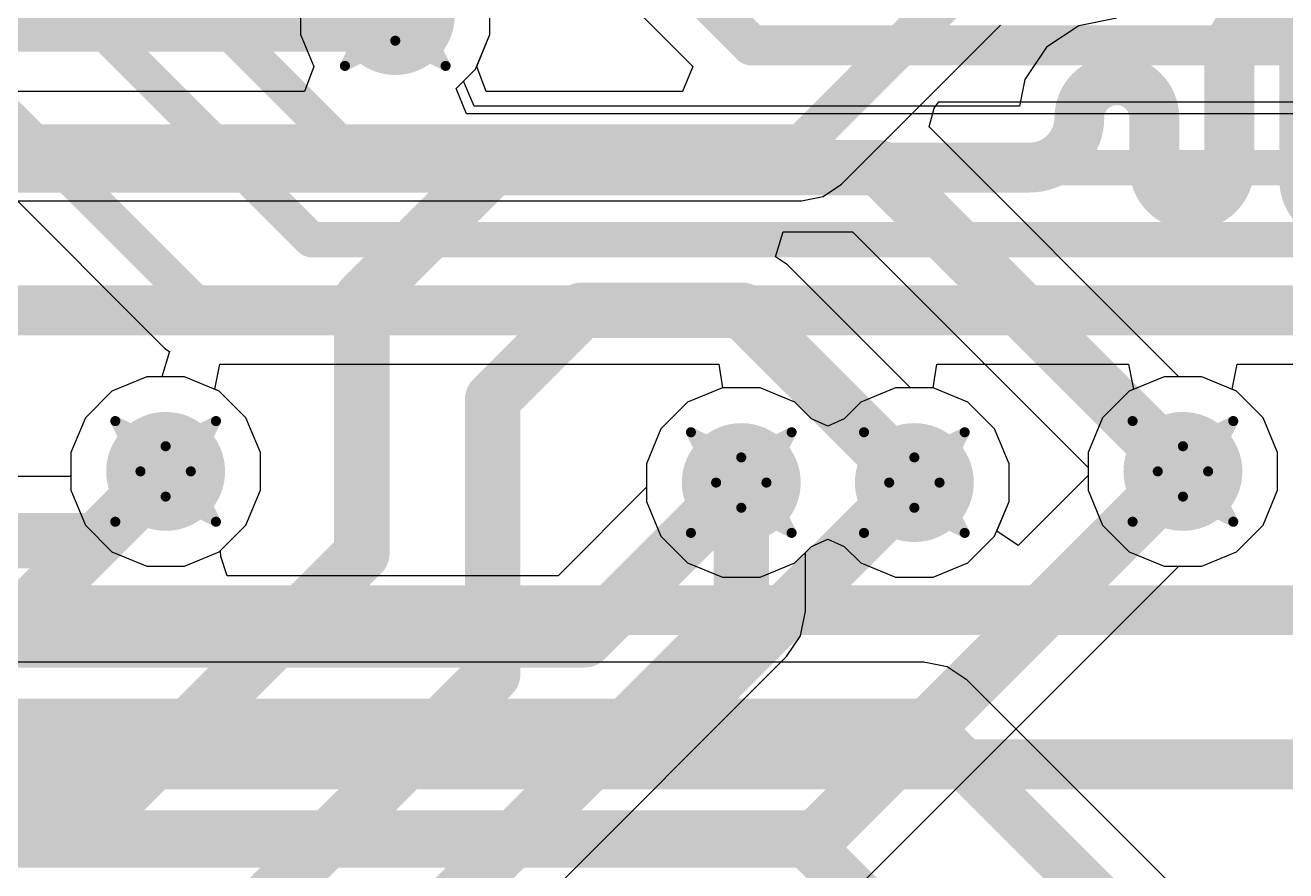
# Model space of a CAD drawing. Header units: inches. Extents: x -3 to 289, y -11 to 89.
# Drawn here: x 93.32 to 99.68, y 20.66 to 24.93 of the extents above; entities that cross this region are included whole.
import ezdxf

# ---------------------------------------------------------------- set-up
doc = ezdxf.new("R2010")
doc.units = ezdxf.units.IN
for name, color, linetype in [('Bottom Layer', 5, 'Continuous'), ('Drill Drawing', 1, 'Continuous'), ('Layer 1', 16, 'Continuous'), ('Layer 2', 76, 'Continuous'), ('Top Layer', 1, 'Continuous'), ('Via Holes', 16, 'Continuous')]:
    doc.layers.add(name, color=color, linetype=linetype)

msp = doc.modelspace()

# ---------------------------------------------------------------- hatches: boundary and pattern name
at = {"layer": 'Bottom Layer'}
h = msp.add_hatch(color=5, dxfattribs=at)
edge = h.paths.add_edge_path()
edge.add_arc((95.18750075999999, 24.9788426), 0.2999994, 0, 360)
h = msp.add_hatch(color=5, dxfattribs=at)
edge = h.paths.add_edge_path()
edge.add_arc((94.02891532, 22.67884212), 0.2999994, 0, 360)
h = msp.add_hatch(color=5, dxfattribs=at)
edge = h.paths.add_edge_path()
edge.add_arc((99.16142982, 22.67884212), 0.2999994, 0, 360)
h = msp.add_hatch(color=5, dxfattribs=at)
edge = h.paths.add_edge_path()
edge.add_arc((96.93308782, 22.62241348), 0.2999994, 0, 360)
h = msp.add_hatch(color=5, dxfattribs=at)
edge = h.paths.add_edge_path()
edge.add_arc((97.80636267999999, 22.62241348), 0.2999994, 0, 360)
at = {"layer": 'Layer 1'}
h = msp.add_hatch(color=16, dxfattribs=at)
edge = h.paths.add_edge_path()
edge.add_arc((95.18750075999999, 24.9788426), 0.2999994, 0, 360)
h = msp.add_hatch(color=16, dxfattribs=at)
edge = h.paths.add_edge_path()
edge.add_arc((94.02891532, 22.67884212), 0.2999994, 0, 360)
h = msp.add_hatch(color=16, dxfattribs=at)
edge = h.paths.add_edge_path()
edge.add_arc((99.16142982, 22.67884212), 0.2999994, 0, 360)
h = msp.add_hatch(color=16, dxfattribs=at)
edge = h.paths.add_edge_path()
edge.add_arc((96.93308782, 22.62241348), 0.2999994, 0, 360)
h = msp.add_hatch(color=16, dxfattribs=at)
edge = h.paths.add_edge_path()
edge.add_arc((97.80636267999999, 22.62241348), 0.2999994, 0, 360)
at = {"layer": 'Layer 2'}
h = msp.add_hatch(color=76, dxfattribs=at)
edge = h.paths.add_edge_path()
edge.add_arc((95.18750075999999, 24.9788426), 0.2999994, 0, 360)
h = msp.add_hatch(color=76, dxfattribs=at)
edge = h.paths.add_edge_path()
edge.add_arc((94.02891532, 22.67884212), 0.2999994, 0, 360)
h = msp.add_hatch(color=76, dxfattribs=at)
edge = h.paths.add_edge_path()
edge.add_arc((99.16142982, 22.67884212), 0.2999994, 0, 360)
h = msp.add_hatch(color=76, dxfattribs=at)
edge = h.paths.add_edge_path()
edge.add_arc((96.93308782, 22.62241348), 0.2999994, 0, 360)
h = msp.add_hatch(color=76, dxfattribs=at)
edge = h.paths.add_edge_path()
edge.add_arc((97.80636267999999, 22.62241348), 0.2999994, 0, 360)
at = {"layer": 'Top Layer'}
h = msp.add_hatch(color=1, dxfattribs=at)
edge = h.paths.add_edge_path()
edge.add_arc((95.18750075999999, 24.9788426), 0.2999994, 0, 360)
h = msp.add_hatch(color=1, dxfattribs=at)
edge = h.paths.add_edge_path()
edge.add_arc((94.02891532, 22.67884212), 0.2999994, 0, 360)
h = msp.add_hatch(color=1, dxfattribs=at)
edge = h.paths.add_edge_path()
edge.add_arc((99.16142982, 22.67884212), 0.2999994, 0, 360)
h = msp.add_hatch(color=1, dxfattribs=at)
edge = h.paths.add_edge_path()
edge.add_arc((96.93308782, 22.62241348), 0.2999994, 0, 360)
h = msp.add_hatch(color=1, dxfattribs=at)
edge = h.paths.add_edge_path()
edge.add_arc((97.80636267999999, 22.62241348), 0.2999994, 0, 360)
at = {"layer": 'Via Holes'}
h = msp.add_hatch(color=7, dxfattribs=at)
edge = h.paths.add_edge_path()
edge.add_arc((95.18750075999999, 24.9788426), 0.1499997, 0, 360)
h = msp.add_hatch(color=7, dxfattribs=at)
edge = h.paths.add_edge_path()
edge.add_arc((94.02891532, 22.67884212), 0.1499997, 0, 360)
h = msp.add_hatch(color=7, dxfattribs=at)
edge = h.paths.add_edge_path()
edge.add_arc((96.93308782, 22.62241348), 0.1499997, 0, 360)
h = msp.add_hatch(color=7, dxfattribs=at)
edge = h.paths.add_edge_path()
edge.add_arc((97.80636267999999, 22.62241348), 0.1499997, 0, 360)
h = msp.add_hatch(color=7, dxfattribs=at)
edge = h.paths.add_edge_path()
edge.add_arc((99.16142982, 22.67884212), 0.1499997, 0, 360)

# ---------------------------------------------------------------- linework, layer by layer
at = {"layer": 'Bottom Layer'}
for p, q in [((94.70970136, 25.07388178), (94.70970136, 24.88380342)), ((95.66530015999999, 24.88380342), (95.66530015999999, 25.07388178)), ((96.33606082, 25.07511368), (96.68919955999999, 24.72197494)), ((94.70970136, 24.88380342), (94.77673195999999, 24.72197494)), ((95.59826955999999, 24.72197494), (95.66530015999999, 24.88380342)), ((94.77673195999999, 24.72197494), (94.72972164, 24.59497494)), ((95.64527988, 24.59497494), (95.59826955999999, 24.72197494)), ((96.68919955999999, 24.72197494), (96.63659616, 24.59497494)), ((94.72972164, 24.59497494), (92.59998752, 24.59497494)), ((96.63659616, 24.59497494), (95.64527988, 24.59497494)), ((97.88157969999999, 24.41650184), (97.90677396, 24.51062916)), ((97.90677396, 24.51062916), (97.92986255999999, 24.54350184)), ((97.92986255999999, 24.54350184), (105.86936408, 24.54350184)), ((99.14144001999999, 23.15664152), (97.88157969999999, 24.41650184)), ((97.10571637999999, 23.7609126), (97.1442431, 23.8879126)), ((97.1442431, 23.8879126), (97.49454974, 23.8879126)), ((97.49454974, 23.8879126), (98.68363041999999, 22.69883192)), ((97.16586611999999, 23.72071964), (97.10571637999999, 23.7609126)), ((97.78637288, 23.10021288), (97.16586611999999, 23.72071964)), ((99.256469, 23.15664152), (99.14144001999999, 23.15664152)), ((99.43208206, 23.083901), (99.256469, 23.15664152)), ((97.90140185999999, 23.10021288), (97.78637288, 23.10021288)), ((98.07701492, 23.02747236), (97.90140185999999, 23.10021288)), ((98.21142155999999, 22.89306572), (98.07701492, 23.02747236)), ((99.5664887, 22.94949436), (99.43208206, 23.083901)), ((99.63922922, 22.7738813), (99.5664887, 22.94949436)), ((98.28416207999999, 22.71745266), (98.21142155999999, 22.89306572)), ((99.63922922, 22.58380294), (99.63922922, 22.7738813)), ((98.28416207999999, 22.5273743), (98.28416207999999, 22.71745266)), ((98.68363041999999, 22.69883192), (98.68363041999999, 22.58380294)), ((98.68363041999999, 22.58380294), (98.75637094, 22.40818988)), ((99.5664887, 22.40818988), (99.63922922, 22.58380294)), ((98.21142155999999, 22.35176124), (98.28416207999999, 22.5273743)), ((98.75637094, 22.40818988), (98.89077757999999, 22.27378324)), ((99.43208206, 22.27378324), (99.5664887, 22.40818988)), ((97.28675741999999, 22.30037196), (97.36972652, 22.33759312)), ((97.36972652, 22.33759312), (97.45269307999999, 22.30037196)), ((98.07701492, 22.2173546), (98.21142155999999, 22.35176124)), ((97.25680828, 22.27042282), (97.28675741999999, 22.30037196)), ((97.25680828, 21.97315392), (97.25680828, 22.27042282)), ((97.45269307999999, 22.30037196), (97.53571043999999, 22.2173546)), ((98.89077757999999, 22.27378324), (99.06639064, 22.20104272)), ((99.256469, 22.20104272), (99.43208206, 22.27378324)), ((97.53571043999999, 22.2173546), (97.71132349999999, 22.14461408)), ((97.90140185999999, 22.14461408), (98.07701492, 22.2173546)), ((99.06639064, 22.20104272), (99.256469, 22.20104272)), ((97.71132349999999, 22.14461408), (97.90140185999999, 22.14461408)), ((97.23216774, 21.8492705), (97.25680828, 21.97315392)), ((97.16199261999999, 21.74424912), (97.23216774, 21.8492705)), ((94.85621363999999, 19.43847014), (97.16199261999999, 21.74424912))]:
    msp.add_line(p, q, dxfattribs=at)
for points in [[(96.53749805999999, 25.27655092, 0.2032, 0.2032, 0), (96.98567343999999, 24.82837554, 0.2032, 0.2032, 0)], [(96.98567343999999, 24.82837554, 0.2032, 0.2032, 0), (105.86937678, 24.82837554, 0.2032, 0.2032, 0)], [(95.01877617999999, 23.55123306, 0.2794, 0.2794, 0), (95.67917618, 24.21163306, 0.2794, 0.2794, 0)], [(95.67917618, 24.21163306, 0.2794, 0.2794, 0), (97.62863888, 24.21163306, 0.2794, 0.2794, 0)], [(97.62863888, 24.21163306, 0.2794, 0.2794, 0), (99.16142982, 22.67884212, 0.2794, 0.2794, 0)], [(95.01877617999999, 22.26394582, 0.2794, 0.2794, 0), (95.01877617999999, 23.55123306, 0.2794, 0.2794, 0)], [(95.67917618, 23.04411698, 0.2794, 0.2794, 0), (96.12687403999999, 23.49181484, 0.2794, 0.2794, 0)], [(96.12687403999999, 23.49181484, 0.2794, 0.2794, 0), (96.93696132, 23.49181484, 0.2794, 0.2794, 0)], [(96.93696132, 23.49181484, 0.2794, 0.2794, 0), (97.80636267999999, 22.62241348, 0.2794, 0.2794, 0)], [(95.67917618, 21.65561074, 0.2794, 0.2794, 0), (95.67917618, 23.04411698, 0.2794, 0.2794, 0)], [(92.99864814, 21.64857494, 0.2794, 0.2794, 0), (94.02891532, 22.67884212, 0.2794, 0.2794, 0)], [(96.93308782, 21.97315392, 0.2794, 0.2794, 0), (96.93308782, 22.62241348, 0.2794, 0.2794, 0)], [(93.78385612, 21.02902576, 0.2794, 0.2794, 0), (95.01877617999999, 22.26394582, 0.2794, 0.2794, 0)], [(94.62730884, 19.66737494, 0.2794, 0.2794, 0), (96.93308782, 21.97315392, 0.2794, 0.2794, 0)], [(94.28346903999999, 20.2599036, 0.2794, 0.2794, 0), (95.67917618, 21.65561074, 0.2794, 0.2794, 0)], [(80.90632536, 21.02902576, 0.2794, 0.2794, 0), (93.78385612, 21.02902576, 0.2794, 0.2794, 0)]]:
    msp.add_lwpolyline(points, format="xyseb", dxfattribs=at)
for points in [[(96.93487344, 24.82837554, 0.1016, 0.1016, 1), (97.03647344, 24.82837554, 0.1016, 0.1016, 1)], [(96.93487344, 24.82837554, 0.1016, 0.1016, 1), (97.03647344, 24.82837554, 0.1016, 0.1016, 1)], [(95.60932618, 24.21163306, 0.1397, 0.1397, 1), (95.74902618, 24.21163306, 0.1397, 0.1397, 1)], [(95.60932618, 24.21163306, 0.1397, 0.1397, 1), (95.74902618, 24.21163306, 0.1397, 0.1397, 1)], [(97.55878888, 24.21163306, 0.1397, 0.1397, 1), (97.69848888, 24.21163306, 0.1397, 0.1397, 1)], [(97.55878888, 24.21163306, 0.1397, 0.1397, 1), (97.69848888, 24.21163306, 0.1397, 0.1397, 1)], [(94.94892618, 23.55123306, 0.1397, 0.1397, 1), (95.08862618, 23.55123306, 0.1397, 0.1397, 1)], [(94.94892618, 23.55123306, 0.1397, 0.1397, 1), (95.08862618, 23.55123306, 0.1397, 0.1397, 1)], [(96.05702404, 23.49181484, 0.1397, 0.1397, 1), (96.19672403999999, 23.49181484, 0.1397, 0.1397, 1)], [(96.05702404, 23.49181484, 0.1397, 0.1397, 1), (96.19672403999999, 23.49181484, 0.1397, 0.1397, 1)], [(96.86711131999999, 23.49181484, 0.1397, 0.1397, 1), (97.00681132, 23.49181484, 0.1397, 0.1397, 1)], [(96.86711131999999, 23.49181484, 0.1397, 0.1397, 1), (97.00681132, 23.49181484, 0.1397, 0.1397, 1)], [(95.60932618, 23.04411698, 0.1397, 0.1397, 1), (95.74902618, 23.04411698, 0.1397, 0.1397, 1)], [(95.60932618, 23.04411698, 0.1397, 0.1397, 1), (95.74902618, 23.04411698, 0.1397, 0.1397, 1)], [(93.95906532, 22.67884212, 0.1397, 0.1397, 1), (94.09876532, 22.67884212, 0.1397, 0.1397, 1)], [(99.09157981999999, 22.67884212, 0.1397, 0.1397, 1), (99.23127982, 22.67884212, 0.1397, 0.1397, 1)], [(96.86323782, 22.62241348, 0.1397, 0.1397, 1), (97.00293782, 22.62241348, 0.1397, 0.1397, 1)], [(97.73651267999999, 22.62241348, 0.1397, 0.1397, 1), (97.87621268, 22.62241348, 0.1397, 0.1397, 1)], [(94.94892618, 22.26394582, 0.1397, 0.1397, 1), (95.08862618, 22.26394582, 0.1397, 0.1397, 1)], [(94.94892618, 22.26394582, 0.1397, 0.1397, 1), (95.08862618, 22.26394582, 0.1397, 0.1397, 1)], [(96.86323782, 21.97315392, 0.1397, 0.1397, 1), (97.00293782, 21.97315392, 0.1397, 0.1397, 1)], [(96.86323782, 21.97315392, 0.1397, 0.1397, 1), (97.00293782, 21.97315392, 0.1397, 0.1397, 1)], [(95.60932618, 21.65561074, 0.1397, 0.1397, 1), (95.74902618, 21.65561074, 0.1397, 0.1397, 1)], [(95.60932618, 21.65561074, 0.1397, 0.1397, 1), (95.74902618, 21.65561074, 0.1397, 0.1397, 1)], [(93.71400612, 21.02902576, 0.1397, 0.1397, 1), (93.85370612, 21.02902576, 0.1397, 0.1397, 1)], [(93.71400612, 21.02902576, 0.1397, 0.1397, 1), (93.85370612, 21.02902576, 0.1397, 0.1397, 1)]]:
    msp.add_lwpolyline(points, format="xyseb", close=True, dxfattribs=at)
at = {"layer": 'Drill Drawing'}
for points in [[(94.93350076, 24.7248426, 0.0508, 0.0508, 0), (95.06050076, 24.9788426, 0.0508, 0.0508, 0)], [(95.31450075999999, 24.9788426, 0.0508, 0.0508, 0), (95.44150076, 24.7248426, 0.0508, 0.0508, 0)], [(94.93350076, 24.7248426, 0.0508, 0.0508, 0), (95.18750075999999, 24.8518426, 0.0508, 0.0508, 0)], [(95.18750075999999, 24.8518426, 0.0508, 0.0508, 0), (95.44150076, 24.7248426, 0.0508, 0.0508, 0)], [(93.77491531999999, 22.93284212, 0.0508, 0.0508, 0), (94.02891532, 22.80584212, 0.0508, 0.0508, 0)], [(93.77491531999999, 22.93284212, 0.0508, 0.0508, 0), (93.90191531999999, 22.67884212, 0.0508, 0.0508, 0)], [(94.02891532, 22.80584212, 0.0508, 0.0508, 0), (94.28291531999999, 22.93284212, 0.0508, 0.0508, 0)], [(94.15591531999999, 22.67884212, 0.0508, 0.0508, 0), (94.28291531999999, 22.93284212, 0.0508, 0.0508, 0)], [(96.67908781999999, 22.87641348, 0.0508, 0.0508, 0), (96.93308782, 22.74941348, 0.0508, 0.0508, 0)], [(96.67908781999999, 22.87641348, 0.0508, 0.0508, 0), (96.80608781999999, 22.62241348, 0.0508, 0.0508, 0)], [(96.93308782, 22.74941348, 0.0508, 0.0508, 0), (97.18708781999999, 22.87641348, 0.0508, 0.0508, 0)], [(97.06008781999999, 22.62241348, 0.0508, 0.0508, 0), (97.18708781999999, 22.87641348, 0.0508, 0.0508, 0)], [(97.55236267999999, 22.87641348, 0.0508, 0.0508, 0), (97.80636267999999, 22.74941348, 0.0508, 0.0508, 0)], [(97.55236267999999, 22.87641348, 0.0508, 0.0508, 0), (97.67936268, 22.62241348, 0.0508, 0.0508, 0)], [(97.80636267999999, 22.74941348, 0.0508, 0.0508, 0), (98.06036268, 22.87641348, 0.0508, 0.0508, 0)], [(97.93336267999999, 22.62241348, 0.0508, 0.0508, 0), (98.06036268, 22.87641348, 0.0508, 0.0508, 0)], [(98.90742981999999, 22.93284212, 0.0508, 0.0508, 0), (99.16142982, 22.80584212, 0.0508, 0.0508, 0)], [(98.90742981999999, 22.93284212, 0.0508, 0.0508, 0), (99.03442981999999, 22.67884212, 0.0508, 0.0508, 0)], [(99.16142982, 22.80584212, 0.0508, 0.0508, 0), (99.41542982, 22.93284212, 0.0508, 0.0508, 0)], [(99.28842981999999, 22.67884212, 0.0508, 0.0508, 0), (99.41542982, 22.93284212, 0.0508, 0.0508, 0)], [(93.77491531999999, 22.42484212, 0.0508, 0.0508, 0), (93.90191531999999, 22.67884212, 0.0508, 0.0508, 0)], [(94.15591531999999, 22.67884212, 0.0508, 0.0508, 0), (94.28291531999999, 22.42484212, 0.0508, 0.0508, 0)], [(96.67908781999999, 22.36841348, 0.0508, 0.0508, 0), (96.80608781999999, 22.62241348, 0.0508, 0.0508, 0)], [(97.06008781999999, 22.62241348, 0.0508, 0.0508, 0), (97.18708781999999, 22.36841348, 0.0508, 0.0508, 0)], [(97.55236267999999, 22.36841348, 0.0508, 0.0508, 0), (97.67936268, 22.62241348, 0.0508, 0.0508, 0)], [(97.93336267999999, 22.62241348, 0.0508, 0.0508, 0), (98.06036268, 22.36841348, 0.0508, 0.0508, 0)], [(98.90742981999999, 22.42484212, 0.0508, 0.0508, 0), (99.03442981999999, 22.67884212, 0.0508, 0.0508, 0)], [(99.28842981999999, 22.67884212, 0.0508, 0.0508, 0), (99.41542982, 22.42484212, 0.0508, 0.0508, 0)], [(93.77491531999999, 22.42484212, 0.0508, 0.0508, 0), (94.02891532, 22.55184212, 0.0508, 0.0508, 0)], [(94.02891532, 22.55184212, 0.0508, 0.0508, 0), (94.28291531999999, 22.42484212, 0.0508, 0.0508, 0)], [(96.67908781999999, 22.36841348, 0.0508, 0.0508, 0), (96.93308782, 22.49541348, 0.0508, 0.0508, 0)], [(96.93308782, 22.49541348, 0.0508, 0.0508, 0), (97.18708781999999, 22.36841348, 0.0508, 0.0508, 0)], [(97.55236267999999, 22.36841348, 0.0508, 0.0508, 0), (97.80636267999999, 22.49541348, 0.0508, 0.0508, 0)], [(97.80636267999999, 22.49541348, 0.0508, 0.0508, 0), (98.06036268, 22.36841348, 0.0508, 0.0508, 0)], [(98.90742981999999, 22.42484212, 0.0508, 0.0508, 0), (99.16142982, 22.55184212, 0.0508, 0.0508, 0)], [(99.16142982, 22.55184212, 0.0508, 0.0508, 0), (99.41542982, 22.42484212, 0.0508, 0.0508, 0)]]:
    msp.add_lwpolyline(points, format="xyseb", dxfattribs=at)
for points in [[(95.17480076, 24.8518426, 0.0254, 0.0254, 1), (95.20020076, 24.8518426, 0.0254, 0.0254, 1)], [(95.17480076, 24.8518426, 0.0254, 0.0254, 1), (95.20020076, 24.8518426, 0.0254, 0.0254, 1)], [(94.92080075999999, 24.7248426, 0.0254, 0.0254, 1), (94.94620076, 24.7248426, 0.0254, 0.0254, 1)], [(94.92080075999999, 24.7248426, 0.0254, 0.0254, 1), (94.94620076, 24.7248426, 0.0254, 0.0254, 1)], [(95.42880076, 24.7248426, 0.0254, 0.0254, 1), (95.45420075999999, 24.7248426, 0.0254, 0.0254, 1)], [(95.42880076, 24.7248426, 0.0254, 0.0254, 1), (95.45420075999999, 24.7248426, 0.0254, 0.0254, 1)], [(93.76221532, 22.93284212, 0.0254, 0.0254, 1), (93.78761532, 22.93284212, 0.0254, 0.0254, 1)], [(93.76221532, 22.93284212, 0.0254, 0.0254, 1), (93.78761532, 22.93284212, 0.0254, 0.0254, 1)], [(94.27021532, 22.93284212, 0.0254, 0.0254, 1), (94.29561532, 22.93284212, 0.0254, 0.0254, 1)], [(94.27021532, 22.93284212, 0.0254, 0.0254, 1), (94.29561532, 22.93284212, 0.0254, 0.0254, 1)], [(96.66638782, 22.87641348, 0.0254, 0.0254, 1), (96.69178782, 22.87641348, 0.0254, 0.0254, 1)], [(96.66638782, 22.87641348, 0.0254, 0.0254, 1), (96.69178782, 22.87641348, 0.0254, 0.0254, 1)], [(97.17438781999999, 22.87641348, 0.0254, 0.0254, 1), (97.19978782, 22.87641348, 0.0254, 0.0254, 1)], [(97.17438781999999, 22.87641348, 0.0254, 0.0254, 1), (97.19978782, 22.87641348, 0.0254, 0.0254, 1)], [(97.53966267999999, 22.87641348, 0.0254, 0.0254, 1), (97.56506268, 22.87641348, 0.0254, 0.0254, 1)], [(97.53966267999999, 22.87641348, 0.0254, 0.0254, 1), (97.56506268, 22.87641348, 0.0254, 0.0254, 1)], [(98.04766268, 22.87641348, 0.0254, 0.0254, 1), (98.07306267999999, 22.87641348, 0.0254, 0.0254, 1)], [(98.04766268, 22.87641348, 0.0254, 0.0254, 1), (98.07306267999999, 22.87641348, 0.0254, 0.0254, 1)], [(98.89472982, 22.93284212, 0.0254, 0.0254, 1), (98.92012982, 22.93284212, 0.0254, 0.0254, 1)], [(98.89472982, 22.93284212, 0.0254, 0.0254, 1), (98.92012982, 22.93284212, 0.0254, 0.0254, 1)], [(99.40272981999999, 22.93284212, 0.0254, 0.0254, 1), (99.42812982, 22.93284212, 0.0254, 0.0254, 1)], [(99.40272981999999, 22.93284212, 0.0254, 0.0254, 1), (99.42812982, 22.93284212, 0.0254, 0.0254, 1)], [(94.01621532, 22.80584212, 0.0254, 0.0254, 1), (94.04161531999999, 22.80584212, 0.0254, 0.0254, 1)], [(94.01621532, 22.80584212, 0.0254, 0.0254, 1), (94.04161531999999, 22.80584212, 0.0254, 0.0254, 1)], [(96.92038781999999, 22.74941348, 0.0254, 0.0254, 1), (96.94578781999999, 22.74941348, 0.0254, 0.0254, 1)], [(96.92038781999999, 22.74941348, 0.0254, 0.0254, 1), (96.94578781999999, 22.74941348, 0.0254, 0.0254, 1)], [(97.79366268, 22.74941348, 0.0254, 0.0254, 1), (97.81906267999999, 22.74941348, 0.0254, 0.0254, 1)], [(97.79366268, 22.74941348, 0.0254, 0.0254, 1), (97.81906267999999, 22.74941348, 0.0254, 0.0254, 1)], [(99.14872982, 22.80584212, 0.0254, 0.0254, 1), (99.17412981999999, 22.80584212, 0.0254, 0.0254, 1)], [(99.14872982, 22.80584212, 0.0254, 0.0254, 1), (99.17412981999999, 22.80584212, 0.0254, 0.0254, 1)], [(93.88921531999999, 22.67884212, 0.0254, 0.0254, 1), (93.91461532, 22.67884212, 0.0254, 0.0254, 1)], [(93.88921531999999, 22.67884212, 0.0254, 0.0254, 1), (93.91461532, 22.67884212, 0.0254, 0.0254, 1)], [(94.14321532, 22.67884212, 0.0254, 0.0254, 1), (94.16861532, 22.67884212, 0.0254, 0.0254, 1)], [(94.14321532, 22.67884212, 0.0254, 0.0254, 1), (94.16861532, 22.67884212, 0.0254, 0.0254, 1)], [(96.79338781999999, 22.62241348, 0.0254, 0.0254, 1), (96.81878782, 22.62241348, 0.0254, 0.0254, 1)], [(96.79338781999999, 22.62241348, 0.0254, 0.0254, 1), (96.81878782, 22.62241348, 0.0254, 0.0254, 1)], [(97.04738782, 22.62241348, 0.0254, 0.0254, 1), (97.07278782, 22.62241348, 0.0254, 0.0254, 1)], [(97.04738782, 22.62241348, 0.0254, 0.0254, 1), (97.07278782, 22.62241348, 0.0254, 0.0254, 1)], [(97.66666268, 22.62241348, 0.0254, 0.0254, 1), (97.69206267999999, 22.62241348, 0.0254, 0.0254, 1)], [(97.66666268, 22.62241348, 0.0254, 0.0254, 1), (97.69206267999999, 22.62241348, 0.0254, 0.0254, 1)], [(97.92066267999999, 22.62241348, 0.0254, 0.0254, 1), (97.94606268, 22.62241348, 0.0254, 0.0254, 1)], [(97.92066267999999, 22.62241348, 0.0254, 0.0254, 1), (97.94606268, 22.62241348, 0.0254, 0.0254, 1)], [(99.02172982, 22.67884212, 0.0254, 0.0254, 1), (99.04712982, 22.67884212, 0.0254, 0.0254, 1)], [(99.02172982, 22.67884212, 0.0254, 0.0254, 1), (99.04712982, 22.67884212, 0.0254, 0.0254, 1)], [(99.27572982, 22.67884212, 0.0254, 0.0254, 1), (99.30112981999999, 22.67884212, 0.0254, 0.0254, 1)], [(99.27572982, 22.67884212, 0.0254, 0.0254, 1), (99.30112981999999, 22.67884212, 0.0254, 0.0254, 1)], [(94.01621532, 22.55184212, 0.0254, 0.0254, 1), (94.04161531999999, 22.55184212, 0.0254, 0.0254, 1)], [(94.01621532, 22.55184212, 0.0254, 0.0254, 1), (94.04161531999999, 22.55184212, 0.0254, 0.0254, 1)], [(96.92038781999999, 22.49541348, 0.0254, 0.0254, 1), (96.94578781999999, 22.49541348, 0.0254, 0.0254, 1)], [(96.92038781999999, 22.49541348, 0.0254, 0.0254, 1), (96.94578781999999, 22.49541348, 0.0254, 0.0254, 1)], [(97.79366268, 22.49541348, 0.0254, 0.0254, 1), (97.81906267999999, 22.49541348, 0.0254, 0.0254, 1)], [(97.79366268, 22.49541348, 0.0254, 0.0254, 1), (97.81906267999999, 22.49541348, 0.0254, 0.0254, 1)], [(99.14872982, 22.55184212, 0.0254, 0.0254, 1), (99.17412981999999, 22.55184212, 0.0254, 0.0254, 1)], [(99.14872982, 22.55184212, 0.0254, 0.0254, 1), (99.17412981999999, 22.55184212, 0.0254, 0.0254, 1)], [(93.76221532, 22.42484212, 0.0254, 0.0254, 1), (93.78761532, 22.42484212, 0.0254, 0.0254, 1)], [(93.76221532, 22.42484212, 0.0254, 0.0254, 1), (93.78761532, 22.42484212, 0.0254, 0.0254, 1)], [(94.27021532, 22.42484212, 0.0254, 0.0254, 1), (94.29561532, 22.42484212, 0.0254, 0.0254, 1)], [(94.27021532, 22.42484212, 0.0254, 0.0254, 1), (94.29561532, 22.42484212, 0.0254, 0.0254, 1)], [(96.66638782, 22.36841348, 0.0254, 0.0254, 1), (96.69178782, 22.36841348, 0.0254, 0.0254, 1)], [(96.66638782, 22.36841348, 0.0254, 0.0254, 1), (96.69178782, 22.36841348, 0.0254, 0.0254, 1)], [(97.17438781999999, 22.36841348, 0.0254, 0.0254, 1), (97.19978782, 22.36841348, 0.0254, 0.0254, 1)], [(97.17438781999999, 22.36841348, 0.0254, 0.0254, 1), (97.19978782, 22.36841348, 0.0254, 0.0254, 1)], [(97.53966267999999, 22.36841348, 0.0254, 0.0254, 1), (97.56506268, 22.36841348, 0.0254, 0.0254, 1)], [(97.53966267999999, 22.36841348, 0.0254, 0.0254, 1), (97.56506268, 22.36841348, 0.0254, 0.0254, 1)], [(98.04766268, 22.36841348, 0.0254, 0.0254, 1), (98.07306267999999, 22.36841348, 0.0254, 0.0254, 1)], [(98.04766268, 22.36841348, 0.0254, 0.0254, 1), (98.07306267999999, 22.36841348, 0.0254, 0.0254, 1)], [(98.89472982, 22.42484212, 0.0254, 0.0254, 1), (98.92012982, 22.42484212, 0.0254, 0.0254, 1)], [(98.89472982, 22.42484212, 0.0254, 0.0254, 1), (98.92012982, 22.42484212, 0.0254, 0.0254, 1)], [(99.40272981999999, 22.42484212, 0.0254, 0.0254, 1), (99.42812982, 22.42484212, 0.0254, 0.0254, 1)], [(99.40272981999999, 22.42484212, 0.0254, 0.0254, 1), (99.42812982, 22.42484212, 0.0254, 0.0254, 1)]]:
    msp.add_lwpolyline(points, format="xyseb", close=True, dxfattribs=at)
at = {"layer": 'Layer 1'}
for p, q in [((95.66530015999999, 24.88380342), (95.66530015999999, 25.07388178)), ((98.82797354, 24.965533), (98.63570823999999, 24.92728822)), ((95.59255963999999, 24.70819036), (95.66530015999999, 24.88380342)), ((98.63570823999999, 24.92728822), (98.4727139, 24.8183781)), ((98.4727139, 24.8183781), (98.36380378, 24.65538376)), ((95.53247848, 24.6481092), (95.59255963999999, 24.70819036)), ((95.58508442, 24.5211092), (95.53247848, 24.6481092)), ((98.36380378, 24.65538376), (98.33709314, 24.5211092)), ((98.33709314, 24.5211092), (95.58508442, 24.5211092))]:
    msp.add_line(p, q, dxfattribs=at)
for points in [[(95.13094765999999, 24.9222895, 0.25146, 0.25146, 0), (95.18750075999999, 24.9788426, 0.25146, 0.25146, 0)], [(99.39566353999999, 24.7858788, 0.25146, 0.25146, -0.9999999999999999), (99.77412353999999, 24.7858788, 0.25146, 0.25146, 0)], [(77.87731693999999, 24.9222895, 0.25146, 0.25146, 0), (95.13094765999999, 24.9222895, 0.25146, 0.25146, 0)], [(99.39566353999999, 24.21160766, 0.25146, 0.25146, 0), (99.39566353999999, 24.7858788, 0.25146, 0.25146, 0)], [(99.77412353999999, 24.14686306, 0.25146, 0.25146, 0), (99.77412353999999, 24.7858788, 0.25146, 0.25146, 0)], [(98.63874354, 24.46311846, 0.25146, 0.25146, -0.9999999999999999), (99.01720354, 24.46311846, 0.25146, 0.25146, 0)], [(98.63874354, 24.46309306, 0.25146, 0.25146, -0.4142135623730951), (98.38728354, 24.21163306, 0.25146, 0.25146, 0)], [(98.63874354, 24.46309306, 0.25146, 0.25146, 0), (98.63874354, 24.46311846, 0.25146, 0.25146, 0)], [(99.01720354, 24.21160766, 0.25146, 0.25146, 0), (99.01720354, 24.46311846, 0.25146, 0.25146, 0)], [(76.03763812, 24.21163306, 0.25146, 0.25146, 0), (96.45399556, 24.21163306, 0.25146, 0.25146, 0)], [(96.45399556, 24.21163306, 0.25146, 0.25146, 0), (98.38728354, 24.21163306, 0.25146, 0.25146, 0)], [(99.39566353999999, 24.21160766, 0.25146, 0.25146, -0.9999999999999999), (99.01720354, 24.21160766, 0.25146, 0.25146, 0)], [(100.15258354, 24.14686306, 0.25146, 0.25146, -0.9999999999999999), (99.77412353999999, 24.14686306, 0.25146, 0.25146, 0)], [(75.92893628, 23.49181484, 0.25146, 0.25146, 0), (102.35045316, 23.49181484, 0.25146, 0.25146, 0)], [(80.66059051999999, 21.97884098, 0.25146, 0.25146, 0), (103.6254976, 21.97884098, 0.25146, 0.25146, 0)], [(76.48485337999999, 21.20104218, 0.25146, 0.25146, 0), (100.96237618, 21.20104218, 0.25146, 0.25146, 0)]]:
    msp.add_lwpolyline(points, format="xyseb", dxfattribs=at)
for points in [[(95.12463575999999, 24.9788426, 0.12573, 0.12573, 1), (95.25036576, 24.9788426, 0.12573, 0.12573, 1)], [(95.06808266, 24.9222895, 0.12573, 0.12573, 1), (95.19381265999999, 24.9222895, 0.12573, 0.12573, 1)], [(95.06808266, 24.9222895, 0.12573, 0.12573, 1), (95.19381265999999, 24.9222895, 0.12573, 0.12573, 1)], [(99.33279854, 24.7858788, 0.12573, 0.12573, 1), (99.45852853999999, 24.7858788, 0.12573, 0.12573, 1)], [(99.33279854, 24.7858788, 0.12573, 0.12573, 1), (99.45852853999999, 24.7858788, 0.12573, 0.12573, 1)], [(99.71125853999999, 24.7858788, 0.12573, 0.12573, 1), (99.83698854, 24.7858788, 0.12573, 0.12573, 1)], [(99.71125853999999, 24.7858788, 0.12573, 0.12573, 1), (99.83698854, 24.7858788, 0.12573, 0.12573, 1)], [(98.57587853999999, 24.46311846, 0.12573, 0.12573, 1), (98.70160854, 24.46311846, 0.12573, 0.12573, 1)], [(98.57587853999999, 24.46311846, 0.12573, 0.12573, 1), (98.70160854, 24.46311846, 0.12573, 0.12573, 1)], [(98.57587853999999, 24.46309306, 0.12573, 0.12573, 1), (98.70160854, 24.46309306, 0.12573, 0.12573, 1)], [(98.57587853999999, 24.46309306, 0.12573, 0.12573, 1), (98.70160854, 24.46309306, 0.12573, 0.12573, 1)], [(98.95433854, 24.46311846, 0.12573, 0.12573, 1), (99.08006854, 24.46311846, 0.12573, 0.12573, 1)], [(98.95433854, 24.46311846, 0.12573, 0.12573, 1), (99.08006854, 24.46311846, 0.12573, 0.12573, 1)], [(96.39113056, 24.21163306, 0.12573, 0.12573, 1), (96.51686056, 24.21163306, 0.12573, 0.12573, 1)], [(96.39113056, 24.21163306, 0.12573, 0.12573, 1), (96.51686056, 24.21163306, 0.12573, 0.12573, 1)], [(98.32441854, 24.21163306, 0.12573, 0.12573, 1), (98.45014854, 24.21163306, 0.12573, 0.12573, 1)], [(98.32441854, 24.21163306, 0.12573, 0.12573, 1), (98.45014854, 24.21163306, 0.12573, 0.12573, 1)], [(98.95433854, 24.21160766, 0.12573, 0.12573, 1), (99.08006854, 24.21160766, 0.12573, 0.12573, 1)], [(98.95433854, 24.21160766, 0.12573, 0.12573, 1), (99.08006854, 24.21160766, 0.12573, 0.12573, 1)], [(99.33279854, 24.21160766, 0.12573, 0.12573, 1), (99.45852853999999, 24.21160766, 0.12573, 0.12573, 1)], [(99.33279854, 24.21160766, 0.12573, 0.12573, 1), (99.45852853999999, 24.21160766, 0.12573, 0.12573, 1)], [(99.71125853999999, 24.14686306, 0.12573, 0.12573, 1), (99.83698854, 24.14686306, 0.12573, 0.12573, 1)], [(99.71125853999999, 24.14686306, 0.12573, 0.12573, 1), (99.83698854, 24.14686306, 0.12573, 0.12573, 1)]]:
    msp.add_lwpolyline(points, format="xyseb", close=True, dxfattribs=at)
at = {"layer": 'Layer 2'}
for p, q in [((95.66530015999999, 24.88380342), (95.66530015999999, 25.07388178)), ((92.38809564, 24.9360944), (94.02465574, 23.2995343)), ((95.59255963999999, 24.70819036), (95.66530015999999, 24.88380342)), ((95.49492712, 24.61055784), (95.59255963999999, 24.70819036)), ((95.54693616, 24.48355784), (95.49492712, 24.61055784)), ((103.4708751, 24.48355784), (95.54693616, 24.48355784)), ((94.0484403, 23.28364152), (94.00991358, 23.15664152)), ((94.02465574, 23.2995343), (94.0484403, 23.28364152)), ((94.27786834, 23.09289006), (94.30312864, 23.21989006)), ((94.30312864, 23.21989006), (96.82036769999999, 23.21989006)), ((96.82036769999999, 23.21989006), (96.83804609999999, 23.10021288)), ((97.90140439999999, 23.10021288), (97.9190828, 23.21989006)), ((97.9190828, 23.21989006), (98.8872165, 23.21989006)), ((98.8872165, 23.21989006), (98.9124768, 23.09289006)), ((99.41038284, 23.09289006), (99.43564314, 23.21989006)), ((99.43564314, 23.21989006), (101.70416286, 23.21989006)), ((93.93387614, 23.15664152), (93.75826307999999, 23.083901)), ((94.00991358, 23.15664152), (93.93387614, 23.15664152)), ((94.29956755999999, 23.083901), (94.27786834, 23.09289006)), ((96.83804609999999, 23.10021288), (96.66243558, 23.02747236)), ((98.07701492, 23.02747236), (97.90140439999999, 23.10021288)), ((98.9124768, 23.09289006), (98.89077757999999, 23.083901)), ((99.43208206, 23.083901), (99.41038284, 23.09289006)), ((93.75826307999999, 23.083901), (93.62385644, 22.94949436)), ((94.4339742, 22.94949436), (94.29956755999999, 23.083901)), ((96.66243558, 23.02747236), (96.52802893999998, 22.89306572)), ((98.21142155999999, 22.89306572), (98.07701492, 23.02747236)), ((98.89077757999999, 23.083901), (98.75637094, 22.94949436)), ((99.5664887, 22.94949436), (99.43208206, 23.083901)), ((93.62385644, 22.94949436), (93.55111591999999, 22.7738813)), ((94.50671471999999, 22.7738813), (94.4339742, 22.94949436)), ((98.75637094, 22.94949436), (98.68363041999999, 22.7738813)), ((99.63922922, 22.7738813), (99.5664887, 22.94949436)), ((96.52802893999998, 22.89306572), (96.45528841999999, 22.71745266)), ((98.28416207999999, 22.71745266), (98.21142155999999, 22.89306572)), ((93.55111591999999, 22.7738813), (93.55111591999999, 22.58380294)), ((94.50671471999999, 22.58380294), (94.50671471999999, 22.7738813)), ((98.68363041999999, 22.7738813), (98.68363041999999, 22.58380294)), ((99.63922922, 22.58380294), (99.63922922, 22.7738813)), ((96.45528841999999, 22.71745266), (96.45528841999999, 22.5273743)), ((98.28416207999999, 22.5273743), (98.28416207999999, 22.71745266)), ((93.55111591999999, 22.58380294), (93.62385644, 22.40818988)), ((94.4339742, 22.40818988), (94.50671471999999, 22.58380294)), ((98.68363041999999, 22.58380294), (98.75637094, 22.40818988)), ((99.5664887, 22.40818988), (99.63922922, 22.58380294)), ((96.45528841999999, 22.5273743), (96.52802893999998, 22.35176124)), ((98.21142155999999, 22.35176124), (98.28416207999999, 22.5273743)), ((93.62385644, 22.40818988), (93.75826307999999, 22.27378324)), ((94.29956755999999, 22.27378324), (94.4339742, 22.40818988)), ((98.75637094, 22.40818988), (98.89077757999999, 22.27378324)), ((99.43208206, 22.27378324), (99.5664887, 22.40818988)), ((96.52802893999998, 22.35176124), (96.66243558, 22.2173546)), ((97.28675741999999, 22.30037196), (97.36972652, 22.33759312)), ((97.36972652, 22.33759312), (97.45269307999999, 22.30037196)), ((98.07701492, 22.2173546), (98.21142155999999, 22.35176124)), ((93.75826307999999, 22.27378324), (93.93387614, 22.20104272)), ((94.1239545, 22.20104272), (94.29956755999999, 22.27378324)), ((97.20374005999999, 22.2173546), (97.28675741999999, 22.30037196)), ((97.45269307999999, 22.30037196), (97.53571043999999, 22.2173546)), ((98.89077757999999, 22.27378324), (99.06639064, 22.20104272)), ((99.256469, 22.20104272), (99.43208206, 22.27378324)), ((93.93387614, 22.20104272), (94.1239545, 22.20104272)), ((96.66243558, 22.2173546), (96.83804864, 22.14461408)), ((97.028127, 22.14461408), (97.20374005999999, 22.2173546)), ((97.53571043999999, 22.2173546), (97.71132349999999, 22.14461408)), ((97.90140185999999, 22.14461408), (98.07701492, 22.2173546)), ((99.06639064, 22.20104272), (99.256469, 22.20104272)), ((96.83804864, 22.14461408), (97.028127, 22.14461408)), ((97.71132349999999, 22.14461408), (97.90140185999999, 22.14461408)), ((97.85424929999999, 21.7160475), (83.60447084, 21.7160475)), ((97.85426199999999, 21.71605004), (97.85424929999999, 21.7160475)), ((97.97269458, 21.692489), (97.85426199999999, 21.71605004)), ((98.0730957, 21.62540506), (97.97269458, 21.692489)), ((100.06360226, 19.63489596), (98.0730957, 21.62540506))]:
    msp.add_line(p, q, dxfattribs=at)
for points in [[(92.58037617999999, 25.12837494, 0.1778, 0.1778, 0), (94.21693627999998, 23.49181484, 0.1778, 0.1778, 0)], [(94.08629137999999, 25.15711758, 0.1778, 0.1778, 0), (95.0317759, 24.21163306, 0.1778, 0.1778, 0)], [(93.51959198, 25.09189038, 0.1778, 0.1778, 0), (94.76406752, 23.84741484, 0.1778, 0.1778, 0)], [(95.0317759, 24.21163306, 0.1778, 0.1778, 0), (103.4708751, 24.21163306, 0.1778, 0.1778, 0)], [(94.76406752, 23.84741484, 0.1778, 0.1778, 0), (103.3200118, 23.84741484, 0.1778, 0.1778, 0)], [(94.21693627999998, 23.49181484, 0.1778, 0.1778, 0), (103.1727172, 23.49181484, 0.1778, 0.1778, 0)], [(84.05065739999999, 21.40657136, 0.25146, 0.25146, 0), (97.85426199999999, 21.40657136, 0.25146, 0.25146, 0)], [(97.85426199999999, 21.40657136, 0.25146, 0.25146, 0), (99.84477618, 19.41605718, 0.25146, 0.25146, 0)], [(77.91222416, 20.80523906, 0.25146, 0.25146, 0), (97.26145902, 20.80523906, 0.25146, 0.25146, 0)], [(97.26145902, 20.80523906, 0.25146, 0.25146, 0), (99.03749813999998, 19.02919994, 0.25146, 0.25146, 0)]]:
    msp.add_lwpolyline(points, format="xyseb", dxfattribs=at)
for points in [[(94.98732589999999, 24.21163306, 0.08889999999999999, 0.08889999999999999, 1), (95.0762259, 24.21163306, 0.08889999999999999, 0.08889999999999999, 1)], [(94.98732589999999, 24.21163306, 0.08889999999999999, 0.08889999999999999, 1), (95.0762259, 24.21163306, 0.08889999999999999, 0.08889999999999999, 1)], [(94.71961752, 23.84741484, 0.08889999999999999, 0.08889999999999999, 1), (94.80851752, 23.84741484, 0.08889999999999999, 0.08889999999999999, 1)], [(94.71961752, 23.84741484, 0.08889999999999999, 0.08889999999999999, 1), (94.80851752, 23.84741484, 0.08889999999999999, 0.08889999999999999, 1)], [(94.17248627999999, 23.49181484, 0.08889999999999999, 0.08889999999999999, 1), (94.26138628, 23.49181484, 0.08889999999999999, 0.08889999999999999, 1)], [(94.17248627999999, 23.49181484, 0.08889999999999999, 0.08889999999999999, 1), (94.26138628, 23.49181484, 0.08889999999999999, 0.08889999999999999, 1)], [(97.79139699999999, 21.40657136, 0.12573, 0.12573, 1), (97.917127, 21.40657136, 0.12573, 0.12573, 1)], [(97.79139699999999, 21.40657136, 0.12573, 0.12573, 1), (97.917127, 21.40657136, 0.12573, 0.12573, 1)], [(97.19859402, 20.80523906, 0.12573, 0.12573, 1), (97.32432402, 20.80523906, 0.12573, 0.12573, 1)], [(97.19859402, 20.80523906, 0.12573, 0.12573, 1), (97.32432402, 20.80523906, 0.12573, 0.12573, 1)]]:
    msp.add_lwpolyline(points, format="xyseb", close=True, dxfattribs=at)
at = {"layer": 'Top Layer'}
for p, q in [((97.43893897999999, 24.12740666), (98.24150531999999, 24.92997554)), ((97.34651853999999, 24.06565418), (97.43893897999999, 24.12740666)), ((93.06529773999999, 24.0439702), (97.23748904, 24.0439702)), ((97.23748904, 24.0439702), (97.23750174, 24.04396766)), ((97.23750174, 24.04396766), (97.34651853999999, 24.06565418)), ((93.93387614, 23.15664152), (93.75826307999999, 23.083901)), ((94.1239545, 23.15664152), (93.93387614, 23.15664152)), ((94.29956755999999, 23.083901), (94.1239545, 23.15664152)), ((99.06639064, 23.15664152), (98.89077757999999, 23.083901)), ((99.256469, 23.15664152), (99.06639064, 23.15664152)), ((99.43208206, 23.083901), (99.256469, 23.15664152)), ((96.83804864, 23.10021288), (96.66243558, 23.02747236)), ((97.028127, 23.10021288), (96.83804864, 23.10021288)), ((97.20374005999999, 23.02747236), (97.028127, 23.10021288)), ((97.71132349999999, 23.10021288), (97.53571043999999, 23.02747236)), ((97.90140185999999, 23.10021288), (97.71132349999999, 23.10021288)), ((98.07701492, 23.02747236), (97.90140185999999, 23.10021288)), ((93.75826307999999, 23.083901), (93.62385644, 22.94949436)), ((94.4339742, 22.94949436), (94.29956755999999, 23.083901)), ((96.66243558, 23.02747236), (96.52802893999998, 22.89306572)), ((97.28675741999999, 22.944455), (97.20374005999999, 23.02747236)), ((97.53571043999999, 23.02747236), (97.45269307999999, 22.944455)), ((98.21142155999999, 22.89306572), (98.07701492, 23.02747236)), ((98.89077757999999, 23.083901), (98.75637094, 22.94949436)), ((99.5664887, 22.94949436), (99.43208206, 23.083901)), ((93.62385644, 22.94949436), (93.55111591999999, 22.7738813)), ((94.50671471999999, 22.7738813), (94.4339742, 22.94949436)), ((97.36972398, 22.90723384), (97.28675741999999, 22.944455)), ((97.45269307999999, 22.944455), (97.36972398, 22.90723384)), ((98.75637094, 22.94949436), (98.68363041999999, 22.7738813)), ((99.63922922, 22.7738813), (99.5664887, 22.94949436)), ((96.52802893999998, 22.89306572), (96.45528841999999, 22.71745266)), ((98.28416207999999, 22.71745266), (98.21142155999999, 22.89306572)), ((93.55111591999999, 22.7738813), (93.55111591999999, 22.65885232)), ((94.50671471999999, 22.58380294), (94.50671471999999, 22.7738813)), ((98.68363041999999, 22.7738813), (98.68363041999999, 22.65885232)), ((99.63922922, 22.58380294), (99.63922922, 22.7738813)), ((96.45528841999999, 22.71745266), (96.45528841999999, 22.59855018)), ((98.28416207999999, 22.5273743), (98.28416207999999, 22.71745266)), ((93.54482687999999, 22.65256328), (93.06529773999999, 22.65256328)), ((93.55111591999999, 22.65885232), (93.54482687999999, 22.65256328)), ((98.68363041999999, 22.65885232), (98.32933344, 22.30455534)), ((94.4339742, 22.40818988), (94.50671471999999, 22.58380294)), ((96.45528841999999, 22.59855018), (96.00930251999999, 22.15256428)), ((99.5664887, 22.40818988), (99.63922922, 22.58380294)), ((98.22166537999999, 22.37649322), (98.28416207999999, 22.5273743)), ((94.3053486, 22.27956428), (94.4339742, 22.40818988)), ((99.43208206, 22.27378324), (99.5664887, 22.40818988)), ((98.32933344, 22.30455534), (98.22166537999999, 22.37649322)), ((94.30725106, 22.25004186), (94.3053486, 22.27956428)), ((99.256469, 22.20104272), (99.43208206, 22.27378324)), ((94.3387877, 22.15256428), (94.30725106, 22.25004186)), ((97.54033577999999, 20.59993848), (99.14144001999999, 22.20104272)), ((99.14144001999999, 22.20104272), (99.256469, 22.20104272)), ((96.00930251999999, 22.15256428), (94.3387877, 22.15256428))]:
    msp.add_line(p, q, dxfattribs=at)
for points in [[(95.18750075999999, 24.9788426, 0.2794, 0.2794, 0), (97.0374996, 26.82884144, 0.2794, 0.2794, 0)], [(97.23750174, 24.3288439, 0.2032, 0.2032, 0), (98.24457618, 25.33591834, 0.2032, 0.2032, 0)], [(92.28749893999999, 24.3288439, 0.2032, 0.2032, 0), (97.23750174, 24.3288439, 0.2032, 0.2032, 0)], [(93.67891602, 22.32884282, 0.2794, 0.2794, 0), (94.02891532, 22.67884212, 0.2794, 0.2794, 0)], [(97.31143098, 20.82884328, 0.2794, 0.2794, 0), (99.16142982, 22.67884212, 0.2794, 0.2794, 0)], [(96.14339165999999, 21.82884382, 0.2794, 0.2794, 0), (96.93695878, 22.62241094, 0.2794, 0.2794, 0)], [(96.51279148, 21.32884228, 0.2794, 0.2794, 0), (97.80636267999999, 22.62241348, 0.2794, 0.2794, 0)], [(96.93308782, 22.62241348, 0.2794, 0.2794, 0), (96.93309036, 22.62241348, 0.2794, 0.2794, 0)], [(96.93309036, 22.62241348, 0.2794, 0.2794, 0), (96.9350233, 22.62434642, 0.2794, 0.2794, 0)], [(96.9350233, 22.62434642, 0.2794, 0.2794, 0), (96.93695878, 22.62241094, 0.2794, 0.2794, 0)], [(92.28749893999999, 22.32884282, 0.2794, 0.2794, 0), (93.67891602, 22.32884282, 0.2794, 0.2794, 0)], [(92.28749893999999, 21.82884382, 0.2794, 0.2794, 0), (96.14339165999999, 21.82884382, 0.2794, 0.2794, 0)], [(92.28749893999999, 21.32884228, 0.2794, 0.2794, 0), (96.51279148, 21.32884228, 0.2794, 0.2794, 0)], [(92.28749893999999, 20.82884328, 0.2794, 0.2794, 0), (97.31143098, 20.82884328, 0.2794, 0.2794, 0)]]:
    msp.add_lwpolyline(points, format="xyseb", dxfattribs=at)
for points in [[(95.11765076, 24.9788426, 0.1397, 0.1397, 1), (95.25735076, 24.9788426, 0.1397, 0.1397, 1)], [(97.18670173999999, 24.3288439, 0.1016, 0.1016, 1), (97.28830174, 24.3288439, 0.1016, 0.1016, 1)], [(97.18670173999999, 24.3288439, 0.1016, 0.1016, 1), (97.28830174, 24.3288439, 0.1016, 0.1016, 1)], [(93.95906532, 22.67884212, 0.1397, 0.1397, 1), (94.09876532, 22.67884212, 0.1397, 0.1397, 1)], [(99.09157981999999, 22.67884212, 0.1397, 0.1397, 1), (99.23127982, 22.67884212, 0.1397, 0.1397, 1)], [(96.86323782, 22.62241348, 0.1397, 0.1397, 1), (97.00293782, 22.62241348, 0.1397, 0.1397, 1)], [(96.86324035999999, 22.62241348, 0.1397, 0.1397, 1), (97.00294035999998, 22.62241348, 0.1397, 0.1397, 1)], [(96.86324035999999, 22.62241348, 0.1397, 0.1397, 1), (97.00294035999998, 22.62241348, 0.1397, 0.1397, 1)], [(96.8651733, 22.62434642, 0.1397, 0.1397, 1), (97.0048733, 22.62434642, 0.1397, 0.1397, 1)], [(96.8651733, 22.62434642, 0.1397, 0.1397, 1), (97.0048733, 22.62434642, 0.1397, 0.1397, 1)], [(96.86710878, 22.62241094, 0.1397, 0.1397, 1), (97.00680878, 22.62241094, 0.1397, 0.1397, 1)], [(96.86710878, 22.62241094, 0.1397, 0.1397, 1), (97.00680878, 22.62241094, 0.1397, 0.1397, 1)], [(97.73651267999999, 22.62241348, 0.1397, 0.1397, 1), (97.87621268, 22.62241348, 0.1397, 0.1397, 1)], [(93.60906601999999, 22.32884282, 0.1397, 0.1397, 1), (93.74876601999999, 22.32884282, 0.1397, 0.1397, 1)], [(93.60906601999999, 22.32884282, 0.1397, 0.1397, 1), (93.74876601999999, 22.32884282, 0.1397, 0.1397, 1)], [(96.07354165999999, 21.82884382, 0.1397, 0.1397, 1), (96.21324166, 21.82884382, 0.1397, 0.1397, 1)], [(96.07354165999999, 21.82884382, 0.1397, 0.1397, 1), (96.21324166, 21.82884382, 0.1397, 0.1397, 1)], [(96.44294147999999, 21.32884228, 0.1397, 0.1397, 1), (96.58264147999999, 21.32884228, 0.1397, 0.1397, 1)], [(96.44294147999999, 21.32884228, 0.1397, 0.1397, 1), (96.58264147999999, 21.32884228, 0.1397, 0.1397, 1)], [(97.24158098, 20.82884328, 0.1397, 0.1397, 1), (97.38128097999999, 20.82884328, 0.1397, 0.1397, 1)], [(97.24158098, 20.82884328, 0.1397, 0.1397, 1), (97.38128097999999, 20.82884328, 0.1397, 0.1397, 1)]]:
    msp.add_lwpolyline(points, format="xyseb", close=True, dxfattribs=at)

doc.saveas('drawing.dxf')
